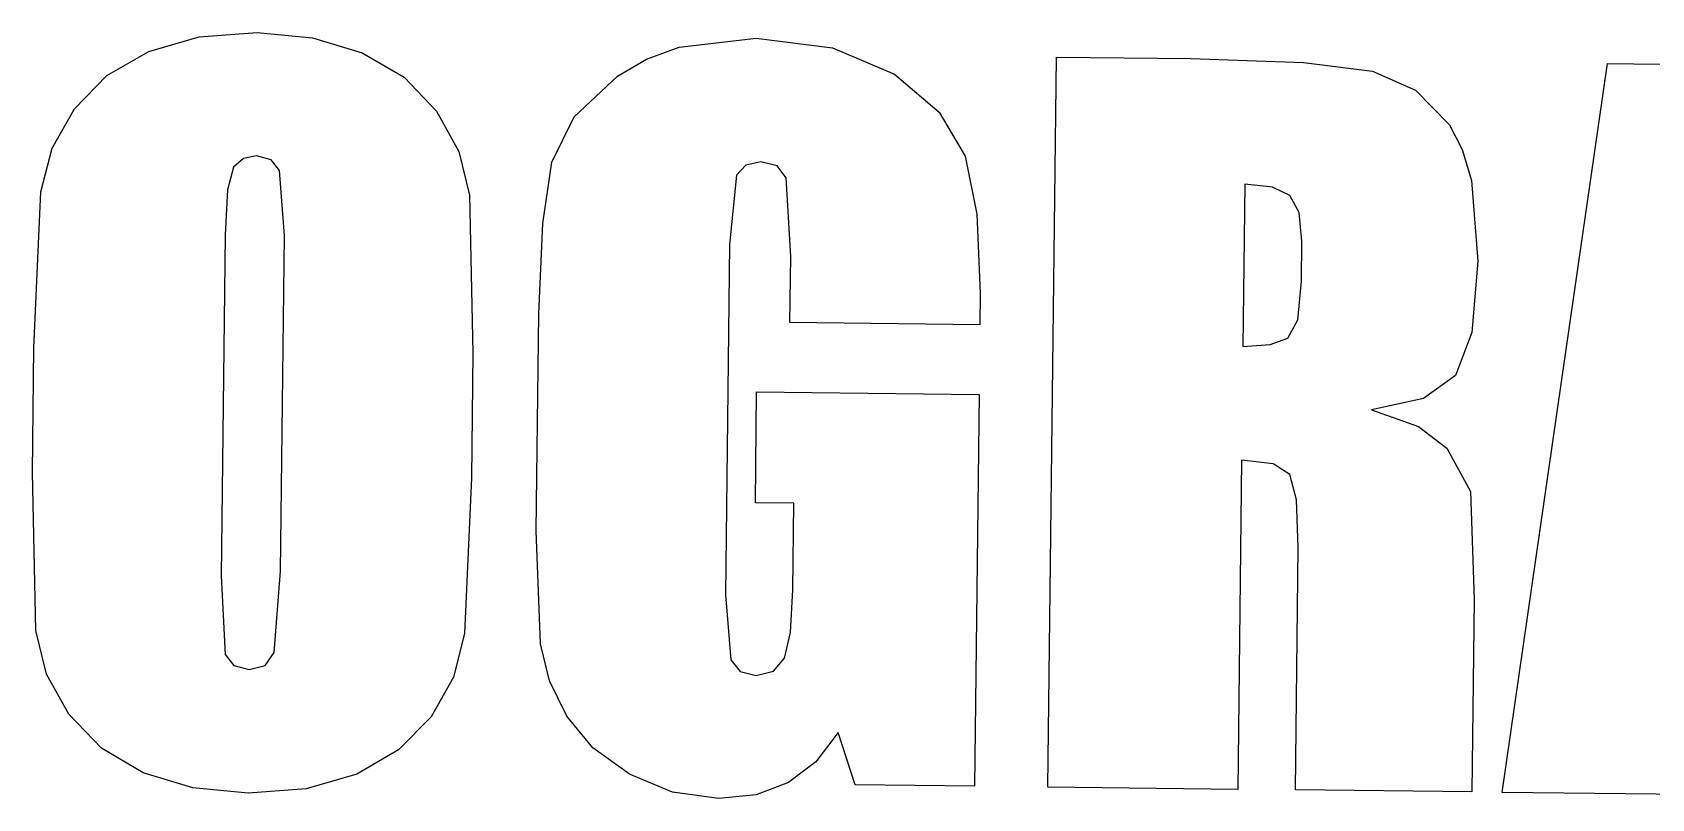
# Model space of a CAD drawing. Header units: millimetres. Extents: x -658 to 1307, y -81 to 472.
# Drawn here: x 588.79 to 599.88, y 317.68 to 322.93 of the extents above; entities that cross this region are included whole.
import ezdxf

# ---------------------------------------------------------------- set-up
doc = ezdxf.new("R2010")
doc.units = ezdxf.units.MM
doc.layers.get('0').update_dxf_attribs({"true_color": 0xffffff})
doc.layers.add('version_135', color=190, linetype='Continuous', true_color=0x9900ff)

# ---------------------------------------------------------------- blocks, each defined once
blk = doc.blocks.new('Group_21')
for p, q in [((-5.794, -32.122, 0.001), (-5.448, -32.021, 0.001)), ((-5.794, -32.122, -0.299), (-5.448, -32.021, -0.299)), ((-5.448, -32.021, 0.001), (-5.051, -31.991, 0.001)), ((-5.448, -32.021, -0.299), (-5.051, -31.991, -0.299)), ((-5.448, -32.021, 0.001), (-5.448, -32.021, -0.299)), ((-5.051, -31.991, 0.001), (-4.671, -32.028, 0.001)), ((-5.051, -31.991, -0.299), (-4.671, -32.028, -0.299)), ((-5.051, -31.991, 0.001), (-5.051, -31.991, -0.299)), ((-4.671, -32.028, 0.001), (-4.332, -32.131, 0.001)), ((-4.671, -32.028, -0.299), (-4.332, -32.131, -0.299)), ((-4.671, -32.028, 0.001), (-4.671, -32.028, -0.299)), ((-2.16, -32.092, 0.001), (-1.633, -32.031, 0.001)), ((-2.16, -32.092, -0.299), (-1.633, -32.031, -0.299)), ((-1.633, -32.031, 0.001), (-1.111, -32.096, 0.001)), ((-1.633, -32.031, -0.299), (-1.111, -32.096, -0.299)), ((-1.633, -32.031, 0.001), (-1.633, -32.031, -0.299)), ((-6.081, -32.287, 0.001), (-5.794, -32.122, 0.001)), ((-6.081, -32.287, -0.299), (-5.794, -32.122, -0.299)), ((-5.794, -32.122, 0.001), (-5.794, -32.122, -0.299)), ((-4.332, -32.131, 0.001), (-4.045, -32.298, 0.001)), ((-4.332, -32.131, -0.299), (-4.045, -32.298, -0.299)), ((-4.332, -32.131, 0.001), (-4.332, -32.131, -0.299)), ((-2.384, -32.174, 0.001), (-2.16, -32.092, 0.001)), ((-2.384, -32.174, -0.299), (-2.16, -32.092, -0.299)), ((-2.16, -32.092, 0.001), (-2.16, -32.092, -0.299)), ((-1.111, -32.096, 0.001), (-0.687, -32.277, 0.001)), ((-1.111, -32.096, -0.299), (-0.687, -32.277, -0.299)), ((-1.111, -32.096, 0.001), (-1.111, -32.096, -0.299)), ((0.365, -37.16, 0.001), (0.423, -32.16, 0.001)), ((0.365, -37.16, -0.299), (0.423, -32.16, -0.299)), ((0.423, -32.16, 0.001), (0.423, -32.16, -0.299)), ((-2.582, -32.29, 0.001), (-2.384, -32.174, 0.001)), ((-2.582, -32.29, -0.299), (-2.384, -32.174, -0.299)), ((-2.384, -32.174, 0.001), (-2.384, -32.174, -0.299)), ((1.343, -32.171, 0.001), (1.343, -32.171, -0.299)), ((2.115, -32.197, 0.001), (2.588, -32.256, 0.001)), ((2.115, -32.197, -0.299), (2.588, -32.256, -0.299)), ((2.115, -32.197, 0.001), (2.115, -32.197, -0.299)), ((2.588, -32.256, 0.001), (2.883, -32.386, 0.001)), ((2.588, -32.256, -0.299), (2.883, -32.386, -0.299)), ((2.588, -32.256, 0.001), (2.588, -32.256, -0.299)), ((3.476, -37.196, 0.001), (4.197, -32.204, 0.001)), ((3.476, -37.196, -0.299), (4.197, -32.204, -0.299)), ((4.197, -32.204, 0.001), (6.076, -32.226, 0.001)), ((4.197, -32.204, -0.299), (6.076, -32.226, -0.299)), ((4.197, -32.204, 0.001), (4.197, -32.204, -0.299)), ((-6.303, -32.514, 0.001), (-6.081, -32.287, 0.001)), ((-6.303, -32.514, -0.299), (-6.081, -32.287, -0.299)), ((-6.081, -32.287, 0.001), (-6.081, -32.287, -0.299)), ((-4.045, -32.298, 0.001), (-3.822, -32.531, 0.001)), ((-4.045, -32.298, -0.299), (-3.822, -32.531, -0.299)), ((-4.045, -32.298, 0.001), (-4.045, -32.298, -0.299)), ((-2.879, -32.57, 0.001), (-2.582, -32.29, 0.001)), ((-2.879, -32.57, -0.299), (-2.582, -32.29, -0.299)), ((-2.582, -32.29, 0.001), (-2.582, -32.29, -0.299)), ((-0.687, -32.277, 0.001), (-0.379, -32.537, 0.001)), ((-0.687, -32.277, -0.299), (-0.379, -32.537, -0.299)), ((-0.687, -32.277, 0.001), (-0.687, -32.277, -0.299)), ((2.883, -32.386, 0.001), (3.115, -32.625, 0.001)), ((2.883, -32.386, -0.299), (3.115, -32.625, -0.299)), ((2.883, -32.386, 0.001), (2.883, -32.386, -0.299)), ((-6.456, -32.785, 0.001), (-6.303, -32.514, 0.001)), ((-6.456, -32.785, -0.299), (-6.303, -32.514, -0.299)), ((-6.303, -32.514, 0.001), (-6.303, -32.514, -0.299)), ((-3.822, -32.531, 0.001), (-3.67, -32.806, 0.001)), ((-3.822, -32.531, -0.299), (-3.67, -32.806, -0.299)), ((-3.822, -32.531, 0.001), (-3.822, -32.531, -0.299)), ((-3.032, -32.879, 0.001), (-2.879, -32.57, 0.001)), ((-3.032, -32.879, -0.299), (-2.879, -32.57, -0.299)), ((-2.879, -32.57, 0.001), (-2.879, -32.57, -0.299)), ((-0.379, -32.537, 0.001), (-0.203, -32.84, 0.001)), ((-0.379, -32.537, -0.299), (-0.203, -32.84, -0.299)), ((-0.379, -32.537, 0.001), (-0.379, -32.537, -0.299)), ((3.115, -32.625, 0.001), (3.203, -32.794, 0.001)), ((3.115, -32.625, -0.299), (3.203, -32.794, -0.299)), ((3.115, -32.625, 0.001), (3.115, -32.625, -0.299)), ((-6.532, -33.084, 0.001), (-6.456, -32.785, 0.001)), ((-6.532, -33.084, -0.299), (-6.456, -32.785, -0.299)), ((-6.456, -32.785, 0.001), (-6.456, -32.785, -0.299)), ((-3.67, -32.806, 0.001), (-3.597, -33.105, 0.001)), ((-3.67, -32.806, -0.299), (-3.597, -33.105, -0.299)), ((-3.67, -32.806, 0.001), (-3.67, -32.806, -0.299)), ((3.203, -32.794, 0.001), (3.265, -33.006, 0.001)), ((3.203, -32.794, -0.299), (3.265, -33.006, -0.299)), ((3.203, -32.794, 0.001), (3.203, -32.794, -0.299)), ((-5.212, -32.914, 0.001), (-5.254, -33.069, 0.001)), ((-5.212, -32.914, -0.299), (-5.254, -33.069, -0.299)), ((-5.145, -32.856, 0.001), (-5.212, -32.914, 0.001)), ((-5.145, -32.856, -0.299), (-5.212, -32.914, -0.299)), ((-5.212, -32.914, 0.001), (-5.212, -32.914, -0.299)), ((-5.055, -32.837, 0.001), (-5.145, -32.856, 0.001)), ((-5.055, -32.837, -0.299), (-5.145, -32.856, -0.299)), ((-5.145, -32.856, 0.001), (-5.145, -32.856, -0.299)), ((-4.955, -32.863, 0.001), (-5.055, -32.837, 0.001)), ((-4.955, -32.863, -0.299), (-5.055, -32.837, -0.299)), ((-5.055, -32.837, 0.001), (-5.055, -32.837, -0.299)), ((-4.897, -32.937, 0.001), (-4.955, -32.863, 0.001)), ((-4.897, -32.937, -0.299), (-4.955, -32.863, -0.299)), ((-4.955, -32.863, 0.001), (-4.955, -32.863, -0.299)), ((-4.897, -32.937, 0.001), (-4.897, -32.937, -0.299)), ((-3.095, -33.301, 0.001), (-3.032, -32.879, 0.001)), ((-3.095, -33.301, -0.299), (-3.032, -32.879, -0.299)), ((-3.032, -32.879, 0.001), (-3.032, -32.879, -0.299)), ((-1.704, -32.9, 0.001), (-1.767, -32.968, 0.001)), ((-1.704, -32.9, -0.299), (-1.767, -32.968, -0.299)), ((-1.602, -32.878, 0.001), (-1.704, -32.9, 0.001)), ((-1.602, -32.878, -0.299), (-1.704, -32.9, -0.299)), ((-1.704, -32.9, 0.001), (-1.704, -32.9, -0.299)), ((-1.489, -32.906, 0.001), (-1.602, -32.878, 0.001)), ((-1.489, -32.906, -0.299), (-1.602, -32.878, -0.299)), ((-1.602, -32.878, 0.001), (-1.602, -32.878, -0.299)), ((-1.428, -32.988, 0.001), (-1.489, -32.906, 0.001)), ((-1.428, -32.988, -0.299), (-1.489, -32.906, -0.299)), ((-1.489, -32.906, 0.001), (-1.489, -32.906, -0.299)), ((-0.203, -32.84, 0.001), (-0.122, -33.237, 0.001)), ((-0.203, -32.84, -0.299), (-0.122, -33.237, -0.299)), ((-0.203, -32.84, 0.001), (-0.203, -32.84, -0.299)), ((-1.767, -32.968, 0.001), (-1.767, -32.968, -0.299)), ((-1.397, -33.526, 0.001), (-1.428, -32.988, 0.001)), ((-1.397, -33.526, -0.299), (-1.428, -32.988, -0.299)), ((-1.428, -32.988, 0.001), (-1.428, -32.988, -0.299)), ((1.713, -33.03, 0.001), (1.7, -34.142, 0.001)), ((1.713, -33.03, -0.299), (1.7, -34.142, -0.299)), ((1.903, -33.051, 0.001), (1.713, -33.03, 0.001)), ((1.903, -33.051, -0.299), (1.713, -33.03, -0.299)), ((1.713, -33.03, 0.001), (1.713, -33.03, -0.299)), ((3.265, -33.006, 0.001), (3.31, -33.559, 0.001)), ((3.265, -33.006, -0.299), (3.31, -33.559, -0.299)), ((3.265, -33.006, 0.001), (3.265, -33.006, -0.299)), ((-6.532, -33.084, 0.001), (-6.532, -33.084, -0.299)), ((-5.254, -33.069, 0.001), (-5.254, -33.069, -0.299)), ((-3.597, -33.105, 0.001), (-3.597, -33.105, -0.299)), ((2.022, -33.108, 0.001), (1.903, -33.051, 0.001)), ((2.022, -33.108, -0.299), (1.903, -33.051, -0.299)), ((1.903, -33.051, 0.001), (1.903, -33.051, -0.299)), ((2.085, -33.224, 0.001), (2.022, -33.108, 0.001)), ((2.085, -33.224, -0.299), (2.022, -33.108, -0.299)), ((2.022, -33.108, 0.001), (2.022, -33.108, -0.299)), ((-0.122, -33.237, 0.001), (-0.099, -33.778, 0.001)), ((-0.122, -33.237, -0.299), (-0.099, -33.778, -0.299)), ((-0.122, -33.237, 0.001), (-0.122, -33.237, -0.299)), ((2.104, -33.421, 0.001), (2.085, -33.224, 0.001)), ((2.104, -33.421, -0.299), (2.085, -33.224, -0.299)), ((2.085, -33.224, 0.001), (2.085, -33.224, -0.299)), ((-5.271, -33.378, 0.001), (-5.271, -33.378, -0.299)), ((-3.095, -33.301, 0.001), (-3.095, -33.301, -0.299)), ((-4.864, -33.383, 0.001), (-4.864, -33.383, -0.299)), ((-1.816, -33.443, 0.001), (-1.816, -33.443, -0.299)), ((2.101, -33.696, 0.001), (2.104, -33.421, 0.001)), ((2.101, -33.696, -0.299), (2.104, -33.421, -0.299)), ((2.104, -33.421, 0.001), (2.104, -33.421, -0.299)), ((-1.402, -33.979, 0.001), (-1.397, -33.526, 0.001)), ((-1.402, -33.979, -0.299), (-1.397, -33.526, -0.299)), ((-1.397, -33.526, 0.001), (-1.397, -33.526, -0.299)), ((3.31, -33.559, 0.001), (3.268, -34.046, 0.001)), ((3.31, -33.559, -0.299), (3.268, -34.046, -0.299)), ((3.31, -33.559, 0.001), (3.31, -33.559, -0.299)), ((2.076, -33.959, 0.001), (2.101, -33.696, 0.001)), ((2.076, -33.959, -0.299), (2.101, -33.696, -0.299)), ((2.101, -33.696, 0.001), (2.101, -33.696, -0.299)), ((-0.099, -33.778, 0.001), (-0.102, -33.995, 0.001)), ((-0.099, -33.778, -0.299), (-0.102, -33.995, -0.299)), ((-0.099, -33.778, 0.001), (-0.099, -33.778, -0.299)), ((-3.122, -33.919, 0.001), (-3.122, -33.919, -0.299)), ((-0.102, -33.995, 0.001), (-1.402, -33.979, 0.001)), ((-0.102, -33.995, -0.299), (-1.402, -33.979, -0.299)), ((-1.402, -33.979, 0.001), (-1.402, -33.979, -0.299)), ((-0.102, -33.995, 0.001), (-0.102, -33.995, -0.299)), ((2.008, -34.086, 0.001), (2.076, -33.959, 0.001)), ((2.008, -34.086, -0.299), (2.076, -33.959, -0.299)), ((2.076, -33.959, 0.001), (2.076, -33.959, -0.299)), ((-6.58, -34.151, 0.001), (-6.58, -34.151, -0.299)), ((1.7, -34.142, 0.001), (1.887, -34.129, 0.001)), ((1.7, -34.142, -0.299), (1.887, -34.129, -0.299)), ((1.7, -34.142, 0.001), (1.7, -34.142, -0.299)), ((1.887, -34.129, 0.001), (2.008, -34.086, 0.001)), ((1.887, -34.129, -0.299), (2.008, -34.086, -0.299)), ((1.887, -34.129, 0.001), (1.887, -34.129, -0.299)), ((2.008, -34.086, 0.001), (2.008, -34.086, -0.299)), ((3.268, -34.046, 0.001), (3.156, -34.341, 0.001)), ((3.268, -34.046, -0.299), (3.156, -34.341, -0.299)), ((3.268, -34.046, 0.001), (3.268, -34.046, -0.299)), ((-3.573, -34.186, 0.001), (-3.573, -34.186, -0.299)), ((3.156, -34.341, 0.001), (2.938, -34.499, 0.001)), ((3.156, -34.341, -0.299), (2.938, -34.499, -0.299)), ((3.156, -34.341, 0.001), (3.156, -34.341, -0.299)), ((-1.639, -35.212, 0.001), (-1.63, -34.452, 0.001)), ((-1.639, -35.212, -0.299), (-1.63, -34.452, -0.299)), ((-1.63, -34.452, 0.001), (-0.107, -34.47, 0.001)), ((-1.63, -34.452, -0.299), (-0.107, -34.47, -0.299)), ((-1.63, -34.452, 0.001), (-1.63, -34.452, -0.299)), ((-0.107, -34.47, 0.001), (-0.139, -37.154, 0.001)), ((-0.107, -34.47, -0.299), (-0.139, -37.154, -0.299)), ((-0.107, -34.47, 0.001), (-0.107, -34.47, -0.299)), ((-4.877, -34.532, 0.001), (-4.877, -34.532, -0.299)), ((2.938, -34.499, 0.001), (2.581, -34.576, 0.001)), ((2.938, -34.499, -0.299), (2.581, -34.576, -0.299)), ((2.581, -34.576, 0.001), (2.903, -34.691, 0.001)), ((2.581, -34.576, -0.299), (2.903, -34.691, -0.299)), ((2.581, -34.576, 0.001), (2.581, -34.576, -0.299)), ((2.938, -34.499, 0.001), (2.938, -34.499, -0.299)), ((2.903, -34.691, 0.001), (3.097, -34.838, 0.001)), ((2.903, -34.691, -0.299), (3.097, -34.838, -0.299)), ((2.903, -34.691, 0.001), (2.903, -34.691, -0.299)), ((1.691, -34.92, 0.001), (1.665, -37.175, 0.001)), ((1.691, -34.92, -0.299), (1.665, -37.175, -0.299)), ((1.908, -34.947, 0.001), (1.691, -34.92, 0.001)), ((1.908, -34.947, -0.299), (1.691, -34.92, -0.299)), ((1.691, -34.92, 0.001), (1.691, -34.92, -0.299)), ((3.097, -34.838, 0.001), (3.259, -35.135, 0.001)), ((3.097, -34.838, -0.299), (3.259, -35.135, -0.299)), ((3.097, -34.838, 0.001), (3.097, -34.838, -0.299)), ((-6.59, -35.006, 0.001), (-6.59, -35.006, -0.299)), ((-3.583, -35.041, 0.001), (-3.583, -35.041, -0.299)), ((2.022, -35.02, 0.001), (1.908, -34.947, 0.001)), ((2.022, -35.02, -0.299), (1.908, -34.947, -0.299)), ((1.908, -34.947, 0.001), (1.908, -34.947, -0.299)), ((2.067, -35.193, 0.001), (2.022, -35.02, 0.001)), ((2.067, -35.193, -0.299), (2.022, -35.02, -0.299)), ((2.022, -35.02, 0.001), (2.022, -35.02, -0.299)), ((3.259, -35.135, 0.001), (3.259, -35.135, -0.299)), ((-1.376, -35.215, 0.001), (-1.639, -35.212, 0.001)), ((-1.376, -35.215, -0.299), (-1.639, -35.212, -0.299)), ((-1.639, -35.212, 0.001), (-1.639, -35.212, -0.299)), ((-1.383, -35.808, 0.001), (-1.376, -35.215, 0.001)), ((-1.383, -35.808, -0.299), (-1.376, -35.215, -0.299)), ((-1.376, -35.215, 0.001), (-1.376, -35.215, -0.299)), ((2.079, -35.518, 0.001), (2.067, -35.193, 0.001)), ((2.079, -35.518, -0.299), (2.067, -35.193, -0.299)), ((2.067, -35.193, 0.001), (2.067, -35.193, -0.299)), ((-3.139, -35.405, 0.001), (-3.139, -35.405, -0.299)), ((2.06, -37.179, 0.001), (2.079, -35.518, 0.001)), ((2.06, -37.179, -0.299), (2.079, -35.518, -0.299)), ((2.079, -35.518, 0.001), (2.079, -35.518, -0.299)), ((-4.89, -35.681, 0.001), (-4.89, -35.681, -0.299)), ((-5.298, -35.713, 0.001), (-5.298, -35.713, -0.299)), ((-1.399, -36.1, 0.001), (-1.383, -35.808, 0.001)), ((-1.399, -36.1, -0.299), (-1.383, -35.808, -0.299)), ((-1.383, -35.808, 0.001), (-1.383, -35.808, -0.299)), ((-1.844, -35.843, 0.001), (-1.844, -35.843, -0.299)), ((3.283, -35.875, 0.001), (3.283, -35.875, -0.299)), ((-6.493, -36.386, 0.001), (-6.566, -36.087, 0.001)), ((-6.493, -36.386, -0.299), (-6.566, -36.087, -0.299)), ((-6.566, -36.087, 0.001), (-6.566, -36.087, -0.299)), ((-3.63, -36.108, 0.001), (-3.707, -36.407, 0.001)), ((-3.63, -36.108, -0.299), (-3.707, -36.407, -0.299)), ((-3.63, -36.108, 0.001), (-3.63, -36.108, -0.299)), ((-1.44, -36.277, 0.001), (-1.399, -36.1, 0.001)), ((-1.44, -36.277, -0.299), (-1.399, -36.1, -0.299)), ((-1.399, -36.1, 0.001), (-1.399, -36.1, -0.299)), ((-5.269, -36.251, 0.001), (-5.211, -36.328, 0.001)), ((-5.269, -36.251, -0.299), (-5.211, -36.328, -0.299)), ((-5.269, -36.251, 0.001), (-5.269, -36.251, -0.299)), ((-4.996, -36.327, 0.001), (-4.934, -36.239, 0.001)), ((-4.996, -36.327, -0.299), (-4.934, -36.239, -0.299)), ((-4.934, -36.239, 0.001), (-4.934, -36.239, -0.299)), ((-3.049, -36.431, 0.001), (-3.111, -36.179, 0.001)), ((-3.049, -36.431, -0.299), (-3.111, -36.179, -0.299)), ((-3.111, -36.179, 0.001), (-3.111, -36.179, -0.299)), ((-5.211, -36.328, 0.001), (-5.105, -36.355, 0.001)), ((-5.211, -36.328, -0.299), (-5.105, -36.355, -0.299)), ((-5.211, -36.328, 0.001), (-5.211, -36.328, -0.299)), ((-5.105, -36.355, 0.001), (-4.996, -36.327, 0.001)), ((-5.105, -36.355, -0.299), (-4.996, -36.327, -0.299)), ((-5.105, -36.355, 0.001), (-5.105, -36.355, -0.299)), ((-4.996, -36.327, 0.001), (-4.996, -36.327, -0.299)), ((-1.806, -36.287, 0.001), (-1.742, -36.367, 0.001)), ((-1.806, -36.287, -0.299), (-1.742, -36.367, -0.299)), ((-1.806, -36.287, 0.001), (-1.806, -36.287, -0.299)), ((-1.742, -36.367, 0.001), (-1.634, -36.395, 0.001)), ((-1.742, -36.367, -0.299), (-1.634, -36.395, -0.299)), ((-1.742, -36.367, 0.001), (-1.742, -36.367, -0.299)), ((-1.634, -36.395, 0.001), (-1.514, -36.366, 0.001)), ((-1.634, -36.395, -0.299), (-1.514, -36.366, -0.299)), ((-1.514, -36.366, 0.001), (-1.44, -36.277, 0.001)), ((-1.514, -36.366, -0.299), (-1.44, -36.277, -0.299)), ((-1.514, -36.366, 0.001), (-1.514, -36.366, -0.299)), ((-1.44, -36.277, 0.001), (-1.44, -36.277, -0.299)), ((-6.341, -36.661, 0.001), (-6.493, -36.386, 0.001)), ((-6.341, -36.661, -0.299), (-6.493, -36.386, -0.299)), ((-6.493, -36.386, 0.001), (-6.493, -36.386, -0.299)), ((-3.707, -36.407, 0.001), (-3.859, -36.678, 0.001)), ((-3.707, -36.407, -0.299), (-3.859, -36.678, -0.299)), ((-3.707, -36.407, 0.001), (-3.707, -36.407, -0.299)), ((-2.931, -36.673, 0.001), (-3.049, -36.431, 0.001)), ((-2.931, -36.673, -0.299), (-3.049, -36.431, -0.299)), ((-3.049, -36.431, 0.001), (-3.049, -36.431, -0.299)), ((-1.634, -36.395, 0.001), (-1.634, -36.395, -0.299)), ((-6.118, -36.894, 0.001), (-6.341, -36.661, 0.001)), ((-6.118, -36.894, -0.299), (-6.341, -36.661, -0.299)), ((-6.341, -36.661, 0.001), (-6.341, -36.661, -0.299)), ((-3.859, -36.678, 0.001), (-4.082, -36.905, 0.001)), ((-3.859, -36.678, -0.299), (-4.082, -36.905, -0.299)), ((-3.859, -36.678, 0.001), (-3.859, -36.678, -0.299)), ((-2.751, -36.891, 0.001), (-2.931, -36.673, 0.001)), ((-2.751, -36.891, -0.299), (-2.931, -36.673, -0.299)), ((-2.931, -36.673, 0.001), (-2.931, -36.673, -0.299)), ((-1.072, -36.785, 0.001), (-1.224, -36.986, 0.001)), ((-1.072, -36.785, -0.299), (-1.224, -36.986, -0.299)), ((-0.956, -37.144, 0.001), (-1.072, -36.785, 0.001)), ((-0.956, -37.144, -0.299), (-1.072, -36.785, -0.299)), ((-1.072, -36.785, 0.001), (-1.072, -36.785, -0.299)), ((-5.831, -37.061, 0.001), (-6.118, -36.894, 0.001)), ((-5.831, -37.061, -0.299), (-6.118, -36.894, -0.299)), ((-6.118, -36.894, 0.001), (-6.118, -36.894, -0.299)), ((-4.082, -36.905, 0.001), (-4.369, -37.071, 0.001)), ((-4.082, -36.905, -0.299), (-4.369, -37.071, -0.299)), ((-4.082, -36.905, 0.001), (-4.082, -36.905, -0.299)), ((-2.502, -37.072, 0.001), (-2.751, -36.891, 0.001)), ((-2.502, -37.072, -0.299), (-2.751, -36.891, -0.299)), ((-2.751, -36.891, 0.001), (-2.751, -36.891, -0.299)), ((-1.224, -36.986, 0.001), (-1.411, -37.128, 0.001)), ((-1.224, -36.986, -0.299), (-1.411, -37.128, -0.299)), ((-1.224, -36.986, 0.001), (-1.224, -36.986, -0.299)), ((-5.492, -37.164, 0.001), (-5.831, -37.061, 0.001)), ((-5.492, -37.164, -0.299), (-5.831, -37.061, -0.299)), ((-5.831, -37.061, 0.001), (-5.831, -37.061, -0.299)), ((-4.369, -37.071, 0.001), (-4.715, -37.171, 0.001)), ((-4.369, -37.071, -0.299), (-4.715, -37.171, -0.299)), ((-4.369, -37.071, 0.001), (-4.369, -37.071, -0.299)), ((-2.207, -37.195, 0.001), (-2.502, -37.072, 0.001)), ((-2.207, -37.195, -0.299), (-2.502, -37.072, -0.299)), ((-2.502, -37.072, 0.001), (-2.502, -37.072, -0.299)), ((-1.411, -37.128, 0.001), (-1.633, -37.212, 0.001)), ((-1.411, -37.128, -0.299), (-1.633, -37.212, -0.299)), ((-1.411, -37.128, 0.001), (-1.411, -37.128, -0.299)), ((-0.139, -37.154, 0.001), (-0.956, -37.144, 0.001)), ((-0.139, -37.154, -0.299), (-0.956, -37.144, -0.299)), ((-0.956, -37.144, 0.001), (-0.956, -37.144, -0.299)), ((-5.112, -37.201, 0.001), (-5.492, -37.164, 0.001)), ((-5.112, -37.201, -0.299), (-5.492, -37.164, -0.299)), ((-5.492, -37.164, 0.001), (-5.492, -37.164, -0.299)), ((-4.715, -37.171, 0.001), (-5.112, -37.201, 0.001)), ((-4.715, -37.171, -0.299), (-5.112, -37.201, -0.299)), ((-5.112, -37.201, 0.001), (-5.112, -37.201, -0.299)), ((-4.715, -37.171, 0.001), (-4.715, -37.171, -0.299)), ((-1.89, -37.238, 0.001), (-2.207, -37.195, 0.001)), ((-1.89, -37.238, -0.299), (-2.207, -37.195, -0.299)), ((-2.207, -37.195, 0.001), (-2.207, -37.195, -0.299)), ((-1.633, -37.212, 0.001), (-1.89, -37.238, 0.001)), ((-1.633, -37.212, -0.299), (-1.89, -37.238, -0.299)), ((-1.89, -37.238, 0.001), (-1.89, -37.238, -0.299)), ((-1.633, -37.212, 0.001), (-1.633, -37.212, -0.299)), ((-0.139, -37.154, 0.001), (-0.139, -37.154, -0.299)), ((1.665, -37.175, 0.001), (0.365, -37.16, 0.001)), ((1.665, -37.175, -0.299), (0.365, -37.16, -0.299)), ((0.365, -37.16, 0.001), (0.365, -37.16, -0.299)), ((1.665, -37.175, 0.001), (1.665, -37.175, -0.299)), ((3.267, -37.193, 0.001), (2.06, -37.179, 0.001)), ((3.267, -37.193, -0.299), (2.06, -37.179, -0.299)), ((2.06, -37.179, 0.001), (2.06, -37.179, -0.299)), ((3.267, -37.193, 0.001), (3.267, -37.193, -0.299)), ((4.82, -37.211, 0.001), (3.476, -37.196, 0.001)), ((4.82, -37.211, -0.299), (3.476, -37.196, -0.299)), ((3.476, -37.196, 0.001), (3.476, -37.196, -0.299))]:
    blk.add_line(p, q)
for points in [[(0.423, -32.16, 0.001), (1.343, -32.171, 0.001), (2.115, -32.197, 0.001)], [(0.423, -32.16, -0.299), (1.343, -32.171, -0.299), (2.115, -32.197, -0.299)], [(-4.934, -36.239, 0.001), (-4.89, -35.681, 0.001), (-4.877, -34.532, 0.001), (-4.864, -33.383, 0.001), (-4.897, -32.937, 0.001)], [(-4.934, -36.239, -0.299), (-4.89, -35.681, -0.299), (-4.877, -34.532, -0.299), (-4.864, -33.383, -0.299), (-4.897, -32.937, -0.299)], [(-1.767, -32.968, 0.001), (-1.816, -33.443, 0.001), (-1.844, -35.843, 0.001), (-1.806, -36.287, 0.001)], [(-1.767, -32.968, -0.299), (-1.816, -33.443, -0.299), (-1.844, -35.843, -0.299), (-1.806, -36.287, -0.299)], [(-6.566, -36.087, 0.001), (-6.59, -35.006, 0.001), (-6.58, -34.151, 0.001), (-6.532, -33.084, 0.001)], [(-6.566, -36.087, -0.299), (-6.59, -35.006, -0.299), (-6.58, -34.151, -0.299), (-6.532, -33.084, -0.299)], [(-5.254, -33.069, 0.001), (-5.271, -33.378, 0.001), (-5.298, -35.713, 0.001), (-5.269, -36.251, 0.001)], [(-5.254, -33.069, -0.299), (-5.271, -33.378, -0.299), (-5.298, -35.713, -0.299), (-5.269, -36.251, -0.299)], [(-3.597, -33.105, 0.001), (-3.573, -34.186, 0.001), (-3.583, -35.041, 0.001), (-3.63, -36.108, 0.001)], [(-3.597, -33.105, -0.299), (-3.573, -34.186, -0.299), (-3.583, -35.041, -0.299), (-3.63, -36.108, -0.299)], [(-3.111, -36.179, 0.001), (-3.139, -35.405, 0.001), (-3.122, -33.919, 0.001), (-3.095, -33.301, 0.001)], [(-3.111, -36.179, -0.299), (-3.139, -35.405, -0.299), (-3.122, -33.919, -0.299), (-3.095, -33.301, -0.299)], [(3.259, -35.135, 0.001), (3.283, -35.875, 0.001), (3.267, -37.193, 0.001)], [(3.259, -35.135, -0.299), (3.283, -35.875, -0.299), (3.267, -37.193, -0.299)]]:
    blk.add_polyline3d(points)

msp = doc.modelspace()

# ---------------------------------------------------------------- block references
at = {"layer": 'version_135'}
msp.add_blockref('Group_21', (595.385, 354.922, 0.001), dxfattribs=at)

doc.saveas('drawing.dxf')
